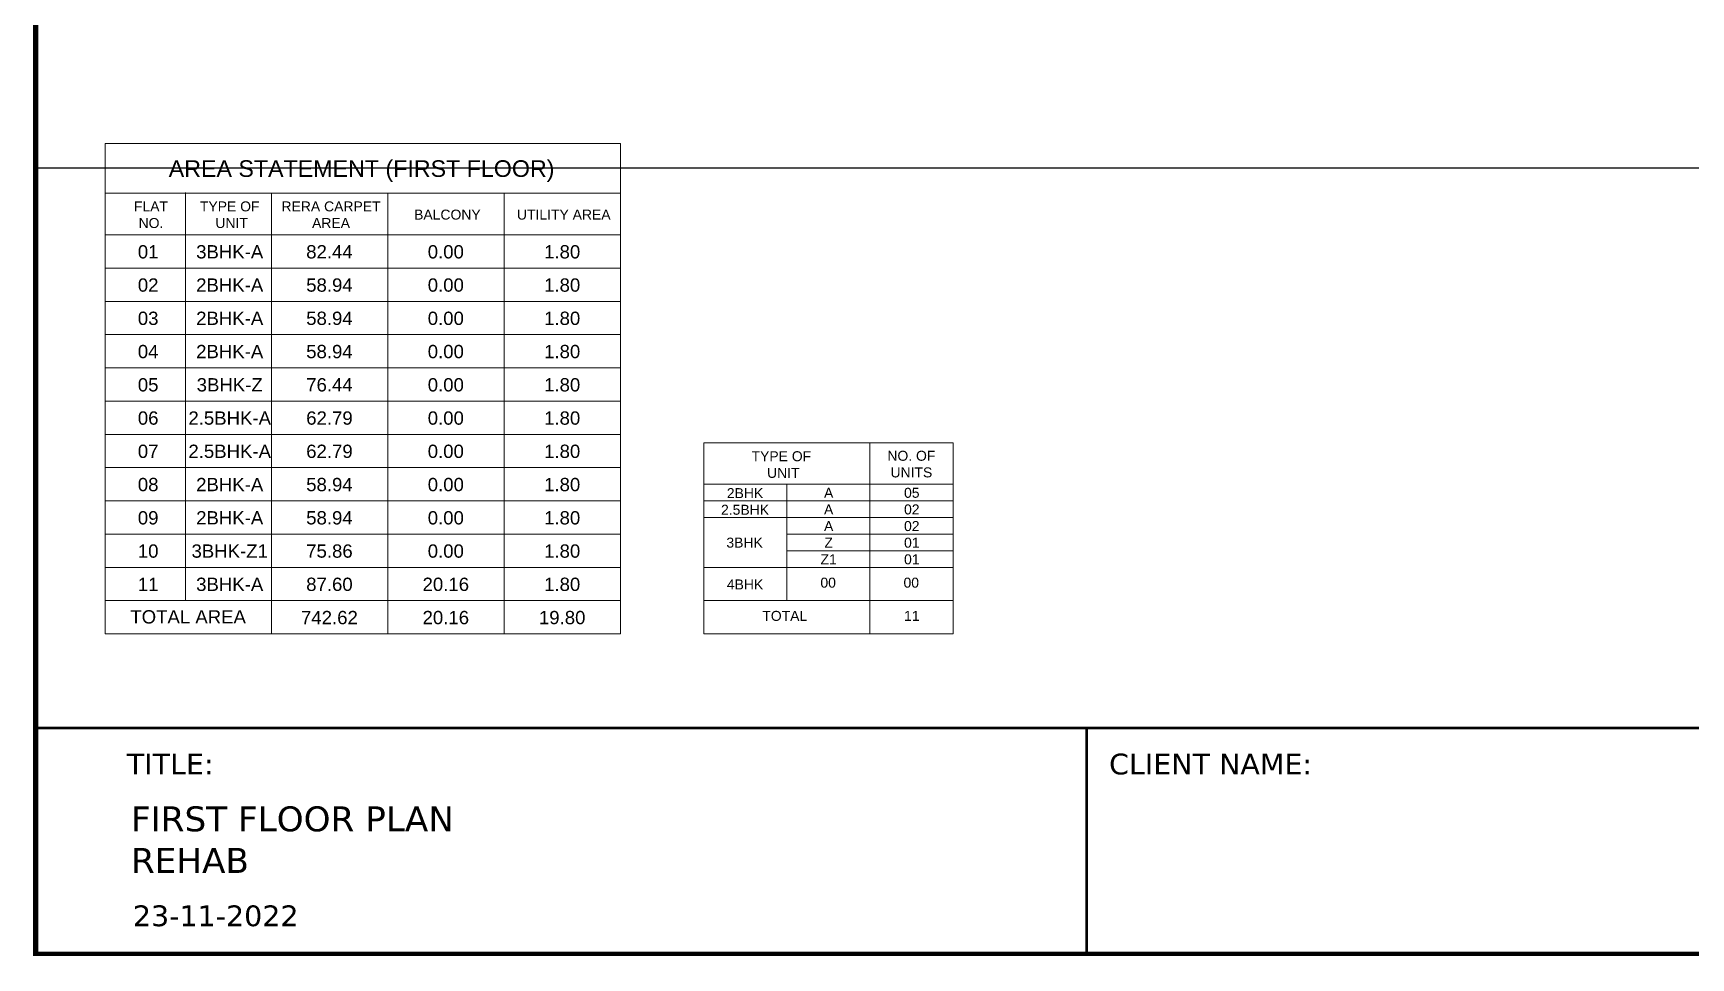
# Model space of a CAD drawing. Header units: inches. Extents: x 27644242 to 29005101, y -955243 to 216979.
# Drawn here: x 28689497 to 28739356, y -78908 to -51098 of the extents above; entities that cross this region are included whole.
import ezdxf

# ---------------------------------------------------------------- set-up
doc = ezdxf.new("R2010")
doc.units = ezdxf.units.IN
doc.header["$MEASUREMENT"] = 0
doc.layers.get('Defpoints').update_dxf_attribs({"color": 8})
doc.layers.add('ATA_FORMAT', color=7, linetype='Continuous', lineweight=50)
doc.layers.add('WALL', color=7, linetype='Continuous', lineweight=20)
doc.layers.add('ATA_FORMAT TEXT', color=7, linetype='Continuous')
doc.layers.add('text', color=7, linetype='Continuous')
doc.styles.add('AMITS', font='arial.ttf')
doc.styles.get("Standard").update_dxf_attribs({"font": 'swiss.ttf'})

msp = doc.modelspace()

# ---------------------------------------------------------------- linework, layer by layer
at = {"layer": 'ATA_FORMAT'}
for p, q in [((28798160.52802652, -72009.33000976818), (28689573.81144091, -72001.1063920197)), ((28721178.50423953, -72001.1468731326, -1.917575e-09), (28721178.16683146, -78830.29844084503, -1.917575e-09))]:
    msp.add_line(p, q, dxfattribs=at)
at = {"layer": 'Defpoints', "linetype": 'Continuous', "const_width": 154.4264220221692}
msp.add_lwpolyline([(28798160.52802843, -4580.298430153442), (28798160.52802652, -78830.29843012364), (28689573.81144091, -78830.29842781396), (28689573.81144282, -4580.298427851213)], close=True, dxfattribs=at)
at = {"layer": 'Defpoints', "color": 1, "ltscale": 500}
msp.add_lwpolyline([(28689580.45463391, -55152.28202261259), (28798167.17121857, -55152.28202261259), (28798167.17121857, -6857.085962043708), (28689580.45463391, -6857.085962043708)], close=True, dxfattribs=at)
at = {"layer": 'WALL', "ltscale": 500}
for p, q in [((28691664.8575644, -54415.32690607921), (28707164.8575644, -54415.32690607921)), ((28691664.8575644, -54415.32690607921), (28691664.8575644, -69165.00833325295)), ((28691664.8575644, -54415.32690607921), (28707164.8575644, -54415.32690607921)), ((28707164.8575644, -54415.32690607921), (28707164.8575644, -69165.00833325295)), ((28691664.8575644, -55915.00833325295), (28707164.8575644, -55915.00833325295)), ((28694075.22649092, -55889.39945511644), (28694075.22649092, -68139.39945511644)), ((28696664.8575644, -55915.00833325295), (28696664.8575644, -68165.00833325295)), ((28700164.8575644, -55915.00833325295), (28700164.8575644, -68165.00833325295)), ((28703664.8575644, -55915.00833325295), (28703664.8575644, -68165.00833325295)), ((28691664.8575644, -57165.00833325295), (28707164.8575644, -57165.00833325295)), ((28691664.8575644, -58165.00833325295), (28707164.8575644, -58165.00833325295)), ((28691664.8575644, -59165.00833325295), (28707164.8575644, -59165.00833325295)), ((28691664.8575644, -60165.00833325295), (28707164.8575644, -60165.00833325295)), ((28691664.8575644, -61165.00833325295), (28707164.8575644, -61165.00833325295)), ((28691664.8575644, -62165.00833325295), (28707164.8575644, -62165.00833325295)), ((28691664.8575644, -63165.00833325295), (28707164.8575644, -63165.00833325295)), ((28709664.85756487, -63415.00833325295), (28717164.85756487, -63415.00833325295)), ((28709664.85756487, -63415.00833325295), (28709664.85756487, -69165.00833325295)), ((28709664.85756487, -63415.00833325295), (28717164.85756487, -63415.00833325295)), ((28714664.85756487, -63415.00833325295), (28714664.85756487, -69165.00833325295)), ((28717164.85756487, -63415.00833325295), (28717164.85756487, -69165.00833325295)), ((28691664.8575644, -64165.00833325295), (28707164.8575644, -64165.00833325295)), ((28709664.85756487, -64665.00833325295), (28717164.85756487, -64665.00833325295)), ((28712164.85756487, -64665.00833325295), (28712164.85756487, -68165.00833325295)), ((28691664.8575644, -65165.00833325295), (28707164.8575644, -65165.00833325295)), ((28709664.85756487, -65165.00833325295), (28717164.85756487, -65165.00833325295)), ((28712164.85756487, -65165.00833325295), (28717164.85756487, -65165.00833325295)), ((28709664.85756487, -65665.00833325295), (28717164.85756487, -65665.00833325295)), ((28712164.85756487, -65665.00833325295), (28717164.85756487, -65665.00833325295)), ((28691664.8575644, -66165.00833325295), (28707164.8575644, -66165.00833325295)), ((28712164.85756487, -66165.00833325295), (28717164.85756487, -66165.00833325295)), ((28712164.85756487, -66665.00833325295), (28717164.85756487, -66665.00833325295)), ((28691664.8575644, -67165.00833325295), (28707164.8575644, -67165.00833325295)), ((28709664.85756487, -67165.00833325295), (28717164.85756487, -67165.00833325295)), ((28691664.8575644, -68165.00833325295), (28707164.8575644, -68165.00833325295)), ((28696664.8575644, -68165.00833325295), (28696664.8575644, -69165.00833325295)), ((28700164.8575644, -68165.00833325295), (28700164.8575644, -69165.00833325295)), ((28703664.8575644, -68165.00833325295), (28703664.8575644, -69165.00833325295)), ((28709664.85756487, -68165.00833325295), (28717164.85756487, -68165.00833325295)), ((28691664.8575644, -69165.00833325295), (28707164.8575644, -69165.00833325295)), ((28709664.85756487, -69165.00833325295), (28717164.85756487, -69165.00833325295))]:
    msp.add_line(p, q, dxfattribs=at)

# ---------------------------------------------------------------- texts
at = {"layer": 'ATA_FORMAT TEXT', "ltscale": 10, "attachment_point": 1, "rotation": 359.99716919179184}
for s, width, insert, char_height in [('{\\fVerdana|b0|i0|c0|p34;TITLE:}', 43.03389641996762, (28692313.52132937, -72766.35825175168, -1.917575e-09), 625), ('{\\fVerdana|b0|i0|c0|p34;CLIENT NAME:}', 9651.650664459914, (28721857.74022624, -72766.39953351142, -1.917575e-09), 625), ('{\\fVerdana|b0|i0|c0|p34;FIRST FLOOR PLAN\\PREHAB}', 22530.57236035541, (28692438.52132937, -74352.4389737186, -1.917575e-09), 750), ('{\\fVerdana|b0|i0|c0|p34;23-11-2022}', 25.6002801094013, (28692496.57185695, -77330.36433494957, -1.917575e-09), 625)]:
    msp.add_mtext_dynamic_manual_height_columns(s, width=width, gutter_width=9.687955009770244, heights=[0], dxfattribs=dict(at, insert=insert, char_height=char_height))
at = {"layer": 'text', "ltscale": 100, "attachment_point": 1, "style": 'AMITS'}
for s, insert, char_height, width in [('AREA STATEMENT (FIRST FLOOR)', (28693574.04858006, -54920.98086374665), 500, 15316.49951249361), ('\\pxqc;FLAT \\PNO.', (28692075.80084522, -56158.43692396081), 300, 1930.349796574563), ('\\pxqc;TYPE OF\\P\\pt2; UNIT', (28694314.45400065, -56158.43692396081), 300, 2189.063659064472), ('\\pxqc;RERA CARPET \\PAREA', (28696829.83876556, -56158.43692396081), 300, 3252.524869401008), ('\\pxqc;BALCONY', (28700329.83876556, -56405.58228039746), 300, 3252.524869401008), ('\\pxqc;UTILITY AREA', (28703829.83876556, -56405.58228039746), 300, 3252.524869401008), ('\\pxqc;01', (28691990.38246384, -57473.74418899155), 400, 1930.349796574563), ('\\pxqc;3BHK-A', (28694005.76722875, -57473.74418899155), 400, 2805.349526595324), ('\\pxqc;82.44', (28697005.76722875, -57473.74418899155), 400, 2805.349526595324), ('\\pxqc;0.00', (28700505.76722875, -57473.74418899155), 400, 2805.349526595324), ('\\pxqc;1.80', (28704005.76722875, -57473.74418899155), 400, 2805.349526595324), ('\\pxqc;02', (28691990.38246384, -58473.74418899155), 400, 1930.349796574563), ('\\pxqc;2BHK-A', (28694005.76722875, -58473.74418899155), 400, 2805.349526595324), ('\\pxqc;58.94', (28697005.76722875, -58473.74418899155), 400, 2805.349526595324), ('\\pxqc;0.00', (28700505.76722875, -58473.74418899155), 400, 2805.349526595324), ('\\pxqc;1.80', (28704005.76722875, -58473.74418899155), 400, 2805.349526595324), ('\\pxqc;03', (28691990.38246384, -59473.74418899155), 400, 1930.349796574563), ('\\pxqc;2BHK-A', (28694005.76722875, -59473.74418899155), 400, 2805.349526595324), ('\\pxqc;58.94', (28697005.76722875, -59473.74418899155), 400, 2805.349526595324), ('\\pxqc;0.00', (28700505.76722875, -59473.74418899155), 400, 2805.349526595324), ('\\pxqc;1.80', (28704005.76722875, -59473.74418899155), 400, 2805.349526595324), ('\\pxqc;04', (28691990.38246384, -60473.74418899155), 400, 1930.349796574563), ('\\pxqc;2BHK-A', (28694005.76722875, -60473.74418899155), 400, 2805.349526595324), ('\\pxqc;58.94', (28697005.76722875, -60473.74418899155), 400, 2805.349526595324), ('\\pxqc;0.00', (28700505.76722875, -60473.74418899155), 400, 2805.349526595324), ('\\pxqc;1.80', (28704005.76722875, -60473.74418899155), 400, 2805.349526595324), ('\\pxqc;05', (28691990.38246384, -61473.74418899155), 400, 1930.349796574563), ('\\pxqc;3BHK-Z', (28694005.76722875, -61473.74418899155), 400, 2805.349526595324), ('\\pxqc;76.44', (28697005.76722875, -61473.74418899155), 400, 2805.349526595324), ('\\pxqc;0.00', (28700505.76722875, -61473.74418899155), 400, 2805.349526595324), ('\\pxqc;1.80', (28704005.76722875, -61473.74418899155), 400, 2805.349526595324), ('\\pxqc;06', (28691990.38246384, -62473.74418899155), 400, 1930.349796574563), ('\\pxqc;2.5BHK-A', (28694005.76722875, -62473.74418899155), 400, 2805.349526595324), ('\\pxqc;62.79', (28697005.76722875, -62473.74418899155), 400, 2805.349526595324), ('\\pxqc;0.00', (28700505.76722875, -62473.74418899155), 400, 2805.349526595324), ('\\pxqc;1.80', (28704005.76722875, -62473.74418899155), 400, 2805.349526595324), ('\\pxqc;07', (28691990.38246384, -63473.74418899155), 400, 1930.349796574563), ('\\pxqc;2.5BHK-A', (28694005.76722875, -63473.74418899155), 400, 2805.349526595324), ('\\pxqc;62.79', (28697005.76722875, -63473.74418899155), 400, 2805.349526595324), ('\\pxqc;0.00', (28700505.76722875, -63473.74418899155), 400, 2805.349526595324), ('\\pxqc;1.80', (28704005.76722875, -63473.74418899155), 400, 2805.349526595324), ('\\pxqc;TYPE OF\\P\\pt2; UNIT', (28709814.45400112, -63671.89845828009), 300, 4374.280071698129), ('\\pxqc;NO. OF UNITS', (28714946.57011633, -63658.43692396081), 300, 1930.349796574563), ('\\pxqc;08', (28691990.38246384, -64473.74418899155), 400, 1930.349796574563), ('\\pxqc;2BHK-A', (28694005.76722875, -64473.74418899155), 400, 2805.349526595324), ('\\pxqc;58.94', (28697005.76722875, -64473.74418899155), 400, 2805.349526595324), ('\\pxqc;0.00', (28700505.76722875, -64473.74418899155), 400, 2805.349526595324), ('\\pxqc;1.80', (28704005.76722875, -64473.74418899155), 400, 2805.349526595324), ('\\pxqc;2BHK', (28709505.76722922, -64781.67760296773), 300, 2805.349526595324), ('\\pxqc;A', (28710771.15145417, -64771.82117437097), 300, 5305.349526595324), ('\\pxqc;05', (28713271.15145417, -64771.82117437097), 300, 5305.349526595324), ('\\pxqc;2.5BHK', (28709505.76722922, -65281.67760296773), 300, 2805.349526595324), ('\\pxqc;A', (28710771.15145417, -65271.82117437097), 300, 5305.349526595324), ('\\pxqc;02', (28713271.15145417, -65271.82117437097), 300, 5305.349526595324), ('\\pxqc;09', (28691990.38246384, -65473.74418899155), 400, 1930.349796574563), ('\\pxqc;2BHK-A', (28694005.76722875, -65473.74418899155), 400, 2805.349526595324), ('\\pxqc;58.94', (28697005.76722875, -65473.74418899155), 400, 2805.349526595324), ('\\pxqc;0.00', (28700505.76722875, -65473.74418899155), 400, 2805.349526595324), ('\\pxqc;1.80', (28704005.76722875, -65473.74418899155), 400, 2805.349526595324), ('\\pxqc;A', (28710771.15145417, -65771.82117437097), 300, 5305.349526595324), ('\\pxqc;02', (28713271.15145417, -65771.82117437097), 300, 5305.349526595324), ('\\pxqc;3BHK', (28709492.30569491, -66269.8979437684), 300, 2805.349526595324), ('\\pxqc;Z', (28710771.15145417, -66271.82117437097), 300, 5305.349526595324), ('\\pxqc;01', (28713271.15145417, -66271.82117437097), 300, 5305.349526595324), ('\\pxqc;10', (28691990.38246384, -66473.74418899155), 400, 1930.349796574563), ('\\pxqc;3BHK-Z1', (28694005.76722875, -66473.74418899155), 400, 2805.349526595324), ('\\pxqc;75.86', (28697005.76722875, -66473.74418899155), 400, 2805.349526595324), ('\\pxqc;0.00', (28700505.76722875, -66473.74418899155), 400, 2805.349526595324), ('\\pxqc;1.80', (28704005.76722875, -66473.74418899155), 400, 2805.349526595324), ('\\pxqc;Z1', (28710771.15145417, -66771.82117437097), 300, 5305.349526595324), ('\\pxqc;01', (28713271.15145417, -66771.82117437097), 300, 5305.349526595324), ('\\pxqc;11', (28691990.38246384, -67473.74418899155), 400, 1930.349796574563), ('\\pxqc;3BHK-A', (28694005.76722875, -67473.74418899155), 400, 2805.349526595324), ('\\pxqc;87.60', (28697005.76722875, -67473.74418899155), 400, 2805.349526595324), ('\\pxqc;20.16', (28700505.76722875, -67473.74418899155), 400, 2805.349526595324), ('\\pxqc;1.80', (28704005.76722875, -67473.74418899155), 400, 2805.349526595324), ('\\pxqc;4BHK', (28709505.76722922, -67527.5903262237), 300, 2805.349526595324), ('\\pxqc;00', (28712005.76722922, -67473.74418899155), 300, 2805.349526595324), ('\\pxqc;00', (28714505.76722922, -67473.74418899155), 300, 2805.349526595324), ('\\pxqc;TOTAL AREA', (28691182.69040536, -68452.20573409868), 400, 5949.963940951973), ('\\pxqc;742.62', (28697005.76722875, -68473.74418899155), 400, 2805.349526595324), ('\\pxqc;20.16', (28700505.76722875, -68473.74418899155), 400, 2805.349526595324), ('\\pxqc;19.80', (28704005.76722875, -68473.74418899155), 400, 2805.349526595324), ('\\pxqc;TOTAL', (28710700.47839906, -68473.74418899155), 300, 2805.349526595324), ('\\pxqc;{\\C1;11}', (28713271.15145417, -68473.74418899155), 300, 5305.349526595324)]:
    msp.add_mtext(s, dxfattribs=dict(at, insert=insert, char_height=char_height, width=width))

doc.saveas('drawing.dxf')
